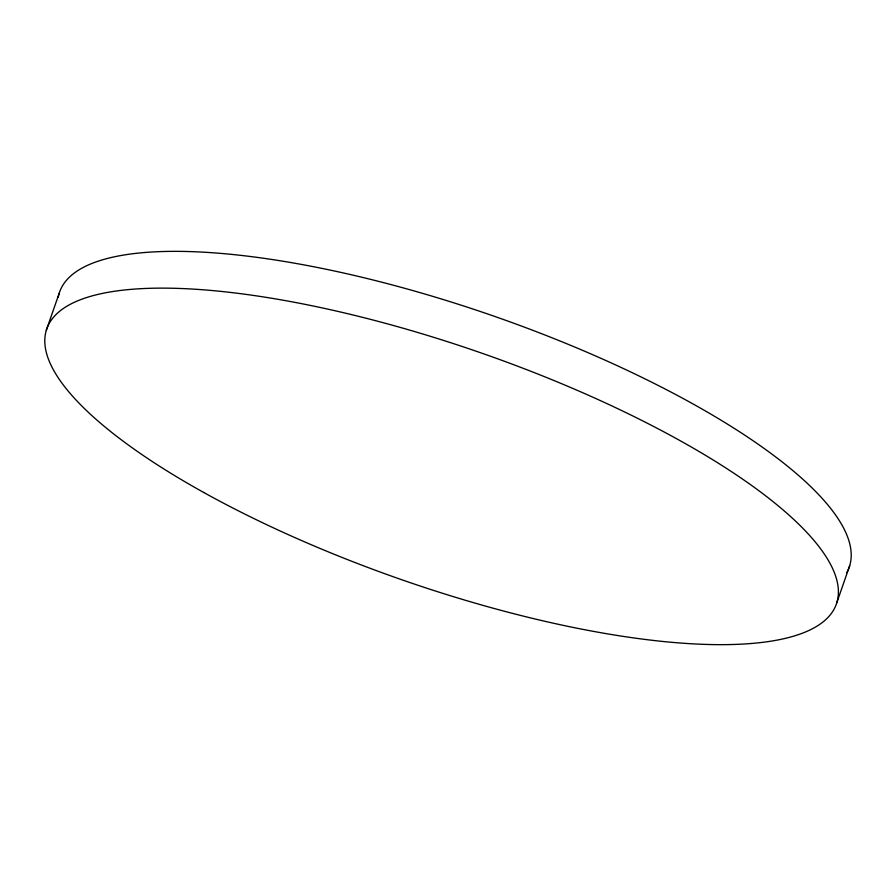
<?xml version="1.0" encoding="UTF-8"?>
<svg xmlns="http://www.w3.org/2000/svg" width="896" height="896" viewBox="0 0 896 896"><rect width="100%" height="100%" fill="white"/><g stroke="black" fill="none" stroke-linecap="round" stroke-linejoin="round"><path stroke-width="1.34" d="M46.312 330.277L59.125 293.507M836.875 602.493L849.688 565.723M58.229 297.181A418.085 120.142 19.2 0 1 495.331 316.646A418.085 120.142 19.2 0 1 846.731 572.678M203.795 492.509A418.085 120.142 19.2 0 0 835.598 606.043A418.085 120.142 19.2 0 0 285.398 300.619A418.085 120.142 19.2 0 0 203.795 492.509"/></g></svg>
